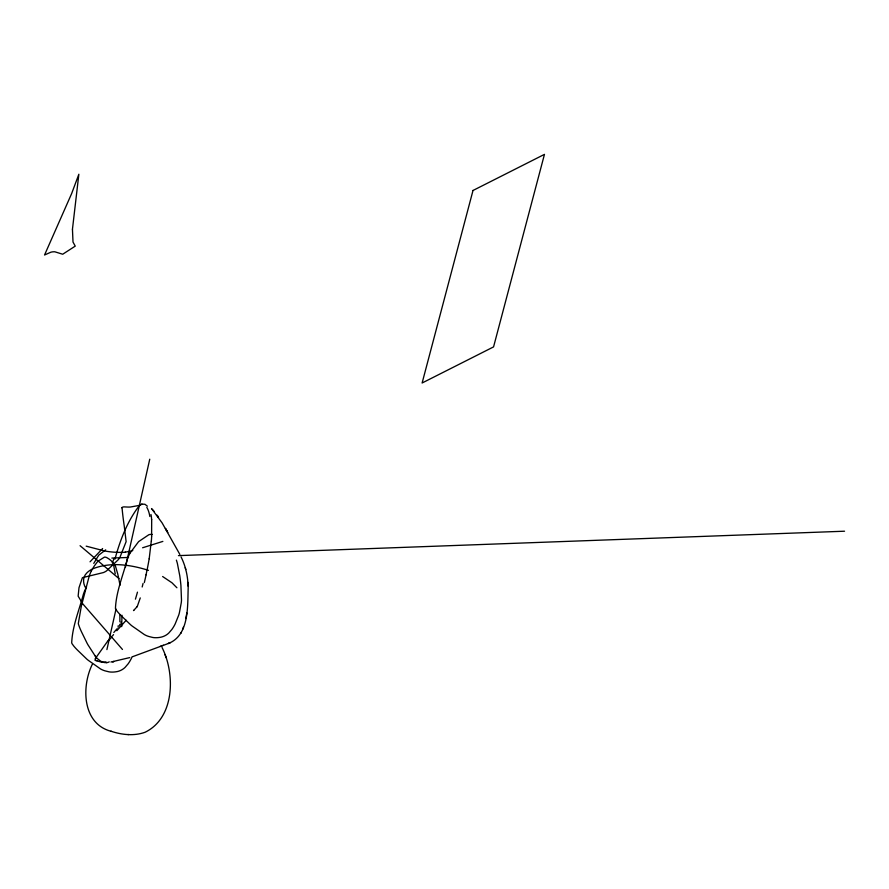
<?xml version="1.0" encoding="UTF-8"?>
<svg xmlns="http://www.w3.org/2000/svg" width="889" height="889" viewBox="0 0 889 889"><rect width="100%" height="100%" fill="white"/><g stroke="black" fill="none" stroke-linecap="round" stroke-linejoin="round"><path stroke-width="1.33" d="M121.971 615.244L121.704 626.645M119.904 621.833L119.882 615.055M151.608 536.056L151.686 519.476M151.286 541.112L149.196 558.748M95.212 659.171L95.479 660.271M132.861 656.593L169.966 642.891L168.354 643.514C189.346 635.246 187.512 606.598 188.179 587.973C188.001 577.272 185.901 566.56 181.067 556.936M185.779 618.555L186.857 613.021M146.118 574.772L144.34 582.584M106.902 649.603L116.015 609.087M125.438 567.226L149.752 459.202M140.262 597.919L137.595 605.565A6.868 1.734 -73.6 0 1 136.884 606.965M114.959 559.137C120.104 540.145 127.405 520.998 139.54 505.385M182.578 629.479L183.423 627.101M95.401 658.46L107.691 641.136M93.767 563.393L98.757 555.147L105.702 549.846M92.378 664.172C81.221 686.741 82.321 724.124 111.492 731.391M180.989 633.212L181.334 632.435M132.217 656.615L131.428 658.293A52.051 44.55 45.3 0 1 128.116 663.861L125.005 667.472A21.558 18.458 45.3 0 1 117.526 671.517L115.937 671.784A29.37 25.136 45.3 0 1 112.747 672.084L111.292 672.073A17.602 15.069 45.3 0 1 108.88 671.806L105.447 670.962A18.347 15.702 45.3 0 1 100.435 668.884L93.523 663.983A102.88 88.044 45.3 0 0 91.623 662.672L88.578 660.538A24.247 20.747 45.3 0 1 86.778 659.071L77.699 650.326A51.729 44.272 45.3 0 1 73.865 646.192L72.098 643.803A4.234 3.623 45.3 0 1 71.698 642.803C72.398 626.223 79.165 610.21 83.388 594.23A72.487 62.041 45.3 0 1 84.322 591.685A39.772 34.049 45.3 0 1 86.511 587.151M91.334 570.982L92.912 568.227A175.866 96.768 79.6 0 1 94.378 565.871L97.779 561.315L104.391 557.159A9.146 5.034 79.6 0 1 105.358 557.159L105.98 557.314A16.647 9.157 79.6 0 1 106.958 557.725L108.969 558.97A49.195 27.07 79.6 0 1 111.003 560.592L114.581 564.526A9.735 5.356 79.6 0 1 115.514 566.304L117.704 573.827A153.608 84.522 79.6 0 1 118.681 578.261L120.026 585.273M130.272 552.78L138.606 541.623L148.807 534.756A8.69 7.445 45.3 0 1 150.274 534.422L151.23 534.356A15.224 13.035 45.3 0 1 152.23 534.378M136.884 606.931L133.694 610.432M113.548 634.59L112.525 635.891M90.045 561.815L102.624 548.524M126.171 620.255L116.837 630.701M108.669 639.958L109.314 639.213M139.751 505.219L140.818 504.574M160.042 646.492L163.498 645.27M162.854 541.401L142.607 547.768M129.761 657.593L110.925 662.027M106.024 661.883L102.735 662.249A23.803 17.624 -76.6 0 1 101.613 662.205L96.757 660.827M140.595 505.174L130.416 507.019A36.071 31.548 55.3 0 1 127.66 507.052L124.093 506.886A4.589 4.012 55.3 0 0 121.704 507.73M141.973 504.119L144.951 504.274L147.363 506.185M112.447 661.805L113.981 661.516L113.025 661.694M125.338 552.113L124.193 552.258A20.158 7.945 16 0 1 122.015 552.391L118.059 552.358A41.45 16.324 16 0 1 104.491 550.936L86.177 546.157M106.591 662.649L105.058 662.616A31.548 17.358 79.6 0 1 102.991 662.183L102.046 661.838A19.425 10.69 79.6 0 1 100.513 661.016L98.823 659.76A45.572 25.081 79.6 0 1 98.112 659.194A20.514 11.29 79.6 0 1 95.245 656.149M111.858 558.07L128.505 557.459M178.467 555.625L844.55 531.211M110.936 731.203C121.826 734.87 134.117 736.225 145.107 732.247C174.889 717.779 175.3 673.706 162.042 647.492M127.972 734.536L128.549 734.57M148.463 570.349C130.905 564.771 111.069 561.781 93.423 568.538A70.175 27.648 16 0 0 86.666 573.105C82.644 577.039 82.755 583.506 85.755 587.996M162.62 576.516L171.977 582.784L176.911 587.762M80.077 545.713L118.937 578.583M151.519 508.564L162.087 522.854L179.834 554.38M154.297 511.564L152.208 509.23M122.46 649.459L82.766 603.842L78.143 596.152L78.999 587.729L82.399 577.683L103.402 572.572A23.547 20.591 55.3 0 0 106.513 570.916L118.293 559.67A26.125 22.847 55.3 0 0 120.026 557.114L126.127 541.623L124.26 526.055A294.603 257.677 55.3 0 1 122.338 510.853L122.026 507.63M95.256 656.104L88.111 645.058A26.559 14.613 79.6 0 1 87.044 643.158L81.732 632.312A55.351 30.459 79.6 0 1 79.521 627.29L78.532 624.489A4.178 2.3 79.6 0 1 78.332 623.389L81.288 606.398L88.867 577.361A66.653 36.671 79.6 0 1 89.622 575.016A36.76 20.225 79.6 0 1 91.323 570.971M158.564 517.387L157.009 515.164L158.164 516.82M167.31 531.611L165.421 528.399L167.843 532.533M113.314 563.348L115.237 573.883M166.154 657.727L165.065 654.737M185.256 567.671L185.779 569.527M187.801 582.373L188.057 585.995M95.379 659.027A11.424 2.889 -45.1 0 1 95.612 658.293M107.636 641.436A72.487 19.002 -66 0 1 108.614 640.258M109.203 640.013A28.87 7.912 -66.8 0 1 111.858 637.057M113.814 632.479A68.797 20.358 -67 0 1 117.181 628.701M133.517 610.587A13.368 2.945 -66.1 0 1 133.706 610.387M137.462 592.152A51.106 6.034 -72.8 0 1 135.417 599.175M143.051 583.451A120.96 33.793 -70.4 0 1 142.184 586.984M149.174 558.77A130.161 39.549 -69.8 0 1 146.018 574.839M151.675 535.967A97.001 29.548 -69.8 0 1 151.352 541.012M150.986 514.531A48.406 14.835 -69.7 0 1 151.597 519.632M146.807 507.386A83.066 25.692 -69.3 0 1 149.841 516.498M141.029 504.519A23.103 7.579 -64.6 0 1 141.962 504.163M140.873 504.419A20.803 6.401 -61.4 0 1 141.118 504.307M95.756 660.627A7.579 2.889 5.5 0 1 95.134 660.383M96.979 660.794A5.656 1.622 9.8 0 1 96.301 660.471M113.859 558.792A38.549 32.826 -69.7 0 1 112.303 562.881M118.226 625.678A56.818 47.328 64.3 0 1 118.115 627.223M119.782 624.322A63.875 57.574 49.7 0 1 119.682 626.012M121.16 622.022A85 75.754 52.7 0 1 121.037 624.556M109.247 661.849A21.536 11.857 79.6 0 1 106.591 662.661M130.261 552.769A39.772 34.049 45.3 0 0 128.072 557.314A72.487 62.041 45.3 0 0 127.138 559.859C122.904 575.839 116.148 591.852 115.448 608.42A4.234 3.623 45.3 0 0 115.848 609.432L117.615 611.821A51.729 44.272 45.3 0 0 121.449 615.955L130.516 624.689A24.247 20.747 45.3 0 0 132.317 626.167L135.372 628.29A102.88 88.044 45.3 0 1 137.273 629.612L144.196 634.468A18.347 15.702 45.3 0 0 149.185 636.58L152.63 637.435A17.602 15.069 45.3 0 0 155.042 637.702L156.497 637.702A29.37 25.136 45.3 0 0 159.687 637.413L161.253 637.113A21.558 18.458 45.3 0 0 168.743 633.09L171.855 629.479A52.051 44.55 45.3 0 0 175.177 623.922L178.745 615.055A39.905 34.16 45.3 0 0 179.456 612.432L181.212 603.053A43.483 37.216 45.3 0 0 181.5 600.131L180.912 585.329A225.762 193.224 45.3 0 0 179.778 575.783L177.389 563.482A61.185 52.362 45.3 0 0 176.378 560.114M132.761 550.535A104.146 41.027 16 0 1 125.382 552.136M72.454 229.24L73.009 242.052L75.243 246.12L62.708 254.232L54.84 251.798A15.069 13.179 55.3 0 0 50.895 252.198L44.55 254.987L71.62 193.635L78.854 174.244L72.454 229.24M473.015 190.468L422.119 382.992L493.562 346.899L544.457 154.375L473.015 190.468"/></g></svg>
